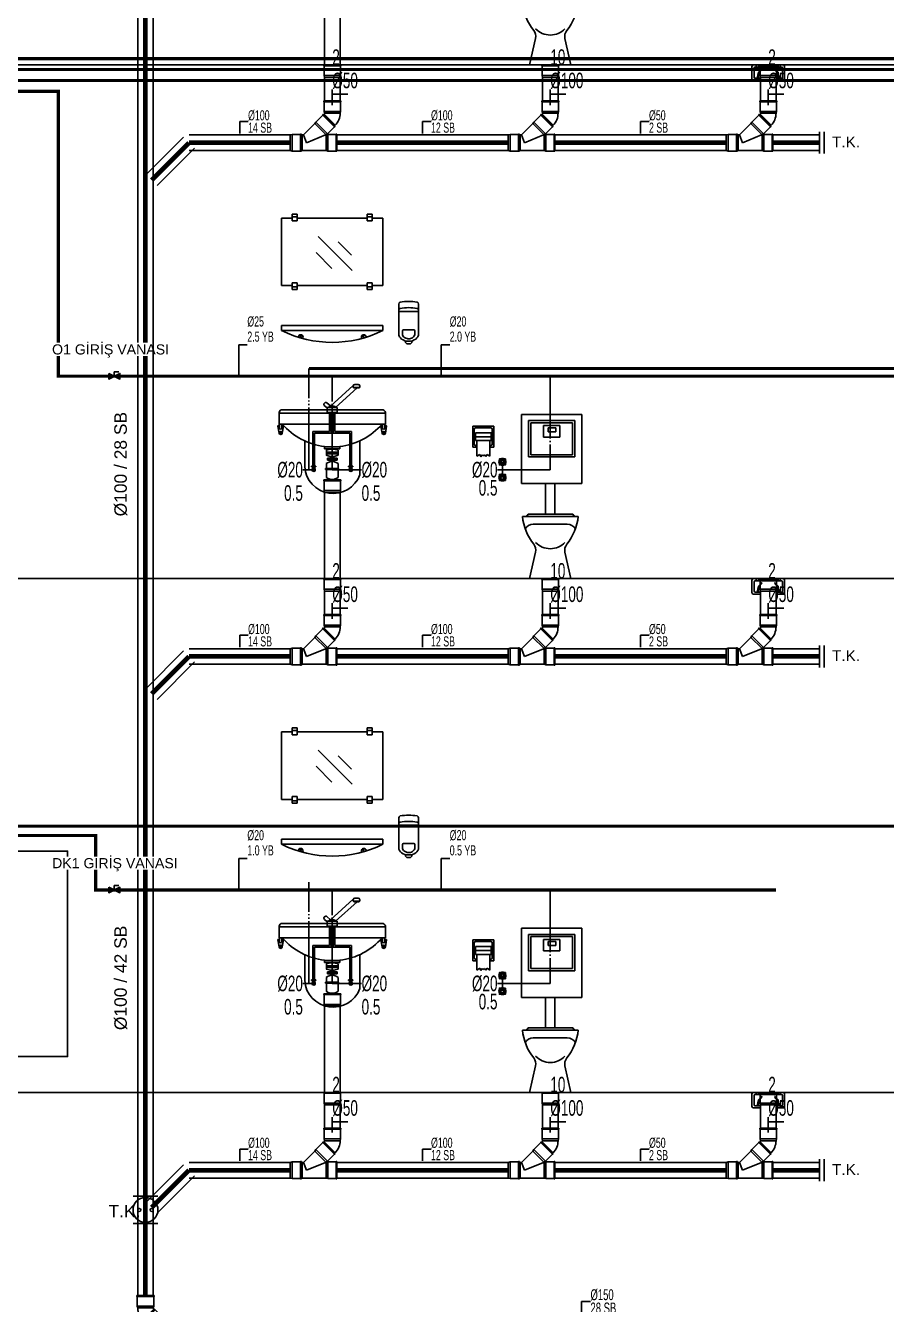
# Model space of a CAD drawing. Header units: centimetres. Extents: x -3952 to 26292, y -15092 to -10712.
# Drawn here: x 19603 to 20156, y -12496 to -11675 of the extents above; entities that cross this region are included whole.
import ezdxf
from ezdxf.enums import TextEntityAlignment as Align

# ---------------------------------------------------------------- set-up
doc = ezdxf.new("R2010")
doc.units = ezdxf.units.CM
for name, pattern in [('BASMA HATTI', [31, 25, -6]), ('PIS', [38, 30, -8]), ('SICAK', [4.6, 4, -0.15, 0.075, -0.15, 0.075, -0.15]), ('SOGUK', [4.375, 4, -0.15, 0.075, -0.15])]:
    doc.linetypes.add(name, pattern=pattern)
for name, color, linetype in [('MTY-PIS-SU-BORUSU', 6, 'PIS'), ('MTY-PISSU-CAP', 211, 'Continuous'), ('MTY-PVC', 43, 'Continuous'), ('MTY-SEMA', 8, 'Continuous'), ('MTY-SICAKSU-BORU', 1, 'BASMA HATTI'), ('MTY-SOGUKSU-BORU', 5, 'Continuous'), ('MTY-TEFRIS', 15, 'Continuous'), ('MTY-TEMIZSU-CAP', 101, 'Continuous'), ('MTY-VANA', 1, 'Continuous'), ('MTY-YUK-BIRIMI', 7, 'Continuous')]:
    doc.layers.add(name, color=color, linetype=linetype)
doc.styles.add('CAP', font='wturkce.SHX', dxfattribs={"width": 0.65})
doc.styles.add('MTY_CAP', font='wturkce.SHX', dxfattribs={"width": 0.65, "height": 20})
doc.styles.add('MTYCAPLT', font='arial.ttf', dxfattribs={"width": 0.65, "height": 1})
doc.styles.add('ROTAS', font='arial.ttf')

# ---------------------------------------------------------------- blocks, each defined once
blk = doc.blocks.new('MTY-KURESEL VANA')
at = {"layer": 'MTY-VANA'}
for p, q in [((0, 0), (0, 8)), ((0, 8), (8, 8))]:
    blk.add_line(p, q, dxfattribs=at)
blk.add_lwpolyline([(-10, 5), (-10, -5), (10, 5), (10, -5), (-10, 5)], dxfattribs=at)
at = {"layer": 'MTY-VANA', "style": 'MTYCAPLT', "width": 0.65}
blk.add_attdef('CAP', text='', height=10, dxfattribs=at).set_placement((-1.1, 0), align=Align.CENTER)
blk = doc.blocks.new('LAVABO1 KOLON')
at = {"layer": 'MTY-PVC', "color": 43}
for p, q in [((-5.5, 63.37), (-5.5, 62.77)), ((-5.03, 63.37), (-5.5, 63.37)), ((-5.3, 62.77), (-5.5, 62.77)), ((5.3, 62.77), (-5.3, 62.77)), ((-5.3, 62.77), (-5.3, 56.52)), ((5, 63.37), (-5.03, 63.37)), ((5.5, 63.37), (4.97, 63.37)), ((5.5, 62.77), (5.3, 62.77)), ((5.3, 62.77), (5.3, 56.52)), ((5.5, 63.37), (5.5, 62.77)), ((5.3, 56.52), (-5.3, 56.52)), ((-5.3, 56.52), (-5, 55.38)), ((5, 55.38), (-5, 55.38)), ((-5, 55.38), (-5, 0)), ((5.3, 56.52), (5, 55.38)), ((5, 55.38), (5, 0))]:
    blk.add_line(p, q, dxfattribs=at)
at = {"layer": 'MTY-SICAKSU-BORU', "linetype": 'SICAK', "ltscale": 10}
for p, q in [((-15, 70), (-15, 135)), ((-13.06, 70), (-15.15, 70))]:
    blk.add_line(p, q, dxfattribs=at)
at = {"layer": 'MTY-SOGUKSU-BORU', "linetype": 'SOGUK', "ltscale": 10}
for p, q in [((0, 70), (0, 130)), ((11.84, 70), (0, 70))]:
    blk.add_line(p, q, dxfattribs=at)
at = {"layer": 'MTY-TEFRIS', "color": 2}
for p, q in [((-32.57, 188.24), (-32.57, 231.58)), ((-25.82, 231.58), (-32.57, 231.58)), ((-25.82, 234.09), (-22.51, 234.09)), ((-25.82, 234.09), (-25.82, 229.75)), ((-25.82, 232.44), (-22.51, 232.44)), ((-22.51, 234.09), (-22.51, 229.75)), ((22.38, 231.58), (-22.51, 231.58)), ((22.38, 234.09), (22.38, 229.75)), ((25.69, 234.09), (22.38, 234.09)), ((25.69, 232.44), (22.38, 232.44)), ((25.69, 234.09), (25.69, 229.75)), ((32.43, 231.58), (25.69, 231.58)), ((32.43, 188.24), (32.43, 231.58)), ((-25.82, 229.75), (-22.51, 229.75)), ((25.69, 229.75), (22.38, 229.75)), ((12.73, 197.94), (-9.11, 219.78)), ((12.3, 207.69), (3.7, 216.28)), ((-0.23, 199.25), (-10.42, 209.44)), ((-25.82, 190.07), (-22.51, 190.07)), ((-25.82, 190.07), (-25.82, 185.73)), ((-22.51, 190.07), (-22.51, 185.73)), ((25.69, 190.07), (22.38, 190.07)), ((22.38, 190.07), (22.38, 185.73)), ((25.69, 190.07), (25.69, 185.73)), ((-25.82, 188.24), (-32.57, 188.24)), ((-25.82, 187.38), (-22.51, 187.38)), ((-25.82, 185.73), (-22.51, 185.73)), ((22.38, 188.24), (-22.51, 188.24)), ((25.69, 187.38), (22.38, 187.38)), ((25.69, 185.73), (22.38, 185.73)), ((32.43, 188.24), (25.69, 188.24)), ((42.63, 172.3), (42.63, 176.3)), ((55.43, 172.3), (55.43, 176.3)), ((42.63, 172.3), (42.63, 157.29)), ((42.63, 171.69), (55.43, 171.69)), ((55.43, 172.3), (55.43, 157.29)), ((-32.57, 162.6), (32.43, 162.6)), ((-32.57, 162.6), (-32.57, 159.35)), ((-32.57, 159.35), (32.43, 159.35)), ((32.43, 162.6), (32.43, 159.35)), ((42.63, 160.49), (42.63, 157.29)), ((45.03, 157.29), (45.03, 159.25)), ((45.67, 159.89), (52.39, 159.89)), ((53.03, 157.29), (53.03, 159.25)), ((47.03, 152.73), (47.03, 151.69)), ((47.83, 150.89), (47.03, 151.69)), ((50.23, 150.89), (47.83, 150.89)), ((50.23, 150.89), (51.03, 151.69)), ((51.03, 152.73), (51.03, 151.69))]:
    blk.add_line(p, q, dxfattribs=at)
at = {"layer": 'MTY-TEFRIS', "color": 4}
for p, q in [((13.42, 124.12), (-1.18, 110.86)), ((13.33, 122.84), (13.42, 123.75)), ((14.5, 124.72), (15.52, 124.72)), ((16.54, 124.72), (15.52, 124.72)), ((17.71, 122.84), (17.61, 123.75)), ((15.9, 122.47), (2.06, 109.89)), ((13.33, 122.84), (15.52, 122.84)), ((13.73, 122.84), (13.73, 122.47)), ((17.24, 122.84), (13.73, 122.84)), ((13.73, 122.47), (17.24, 122.47)), ((17.71, 122.84), (15.52, 122.84)), ((17.24, 122.47), (17.24, 122.84)), ((32.13, 108.5), (-32.26, 108.5)), ((-4.98, 112.8), (-5.17, 112.58)), ((-5.05, 111.05), (-3.37, 109.62)), ((-1.11, 110.92), (-3.46, 112.92)), ((-3.37, 106.7), (-3.37, 109.89)), ((3.21, 109.89), (-3.37, 109.89)), ((-2.17, 109.96), (-2.24, 109.89)), ((-1.1, 110.86), (-0.08, 110.86)), ((0.94, 110.86), (-0.08, 110.86)), ((3.21, 106.7), (3.21, 109.89)), ((-34.19, 106.7), (-34.19, 99.25)), ((34.06, 106.3), (-34.19, 106.3)), ((34.06, 99.25), (-34.19, 99.25)), ((-33.89, 99.25), (-33.89, 96.72)), ((-32.42, 99.25), (-32.42, 96.72)), ((-3.37, 106.7), (3.21, 106.7)), ((-2.88, 106.7), (-2.88, 106.29)), ((-2.88, 106.29), (2.75, 106.29)), ((-2.14, 106.29), (-2.14, 106.1)), ((1.98, 106.09), (-2.14, 106.09)), ((-1.83, 106.07), (-1.83, 94.44)), ((-0.75, 106.07), (-0.75, 93.36)), ((0.59, 106.07), (0.59, 93.36)), ((1.67, 106.07), (1.67, 94.44)), ((1.98, 106.29), (1.98, 106.09)), ((2.75, 106.29), (2.75, 106.7)), ((32.29, 99.25), (32.29, 96.72)), ((33.76, 99.25), (33.76, 96.72)), ((34.06, 106.7), (34.06, 99.25)), ((-34.19, 93.55), (-34.97, 97.93)), ((-33.89, 98.28), (-34.71, 98.28)), ((-31.61, 98.28), (-32.42, 98.28)), ((-32.13, 93.55), (-31.35, 97.93)), ((-12.51, 94.44), (-12.51, 72.2)), ((-12.51, 94.44), (-1.83, 94.44)), ((-11.43, 93.36), (-11.43, 72.2)), ((-11.43, 93.36), (-0.75, 93.36)), ((11.27, 93.36), (0.59, 93.36)), ((12.35, 94.44), (1.67, 94.44)), ((11.27, 93.36), (11.27, 72.2)), ((12.35, 94.44), (12.35, 72.2)), ((32, 93.55), (31.22, 97.93)), ((31.48, 98.28), (32.29, 98.28)), ((33.76, 98.28), (34.58, 98.28)), ((34.06, 93.55), (34.84, 97.93)), ((-17.73, 71.86), (-17.73, 88.48)), ((-4.99, 84.92), (-4.99, 83.48)), ((4.86, 84.63), (-4.99, 84.63)), ((-4.99, 83.48), (-0.07, 83.48)), ((-3.84, 79.22), (-3.84, 82.47)), ((-1.15, 83.48), (-1.15, 83.13)), ((4.86, 83.48), (-0.07, 83.48)), ((1.02, 83.48), (1.02, 83.13)), ((3.71, 79.22), (3.71, 82.47)), ((4.86, 84.92), (4.86, 83.48)), ((17.73, 66.66), (17.73, 88.54)), ((3.71, 81.31), (-3.84, 81.31)), ((3.71, 80.24), (-3.84, 80.24)), ((-3.04, 76.14), (-3.04, 77.37)), ((-3.04, 77.37), (3.04, 77.37)), ((3.04, 76.8), (-3.04, 76.8)), ((3.04, 76.14), (-3.04, 76.14)), ((-1.15, 78.56), (-1.15, 77.37)), ((-1.15, 76.14), (-1.15, 75.24)), ((1.02, 78.56), (1.02, 77.37)), ((1.02, 76.14), (1.02, 75.24)), ((3.04, 77.37), (3.04, 76.14)), ((-11.97, 72.2), (-13.33, 72.2)), ((-13.33, 72.2), (-13.33, 71.8)), ((-13.33, 71.8), (-11.97, 71.8)), ((-12.51, 71.8), (-12.51, 70)), ((-12.51, 71.8), (-12.51, 70)), ((-12.51, 70), (-11.43, 70)), ((-11.97, 72.2), (-10.61, 72.2)), ((-10.61, 71.8), (-11.97, 71.8)), ((-11.43, 71.8), (-11.43, 70)), ((-11.43, 71.8), (-11.43, 70)), ((-10.61, 72.2), (-10.61, 71.8)), ((-4.34, 70.18), (-4.34, 70.82)), ((-4.34, 70.82), (4.07, 70.82)), ((4.07, 70.18), (-4.34, 70.18)), ((-3.84, 70.82), (-3.84, 73.87)), ((-3.84, 65.06), (-3.84, 70.18)), ((3.71, 70.82), (3.71, 73.87)), ((3.71, 65.06), (3.71, 70.18)), ((4.07, 70.82), (4.07, 70.18)), ((11.84, 72.2), (10.48, 72.2)), ((10.48, 72.2), (10.48, 71.8)), ((10.48, 71.8), (11.84, 71.8)), ((11.3, 71.8), (11.3, 70)), ((11.3, 71.8), (11.3, 70)), ((12.38, 70), (11.3, 70)), ((11.84, 72.2), (13.2, 72.2)), ((13.2, 71.8), (11.84, 71.8)), ((12.38, 71.8), (12.38, 70)), ((12.38, 71.8), (12.38, 70)), ((13.2, 72.2), (13.2, 71.8))]:
    blk.add_line(p, q, dxfattribs=at)
at = {"layer": 'MTY-TEFRIS', "color": 2}
for centre in [(-20.17, 155.82), (20.04, 155.82)]:
    blk.add_circle(centre, 0.437, dxfattribs=at)
at = {"layer": 'MTY-TEFRIS', "color": 4}
for centre, radius in [((-34.52, 97.85), 0.254), ((-33.16, 93.55), 1.03), ((-33.16, 93.55), 0.556), ((-31.8, 97.85), 0.254), ((31.67, 97.85), 0.254), ((33.03, 93.55), 1.03), ((33.03, 93.55), 0.556), ((34.39, 97.85), 0.254)]:
    blk.add_circle(centre, radius, dxfattribs=at)
at = {"layer": 'MTY-TEFRIS', "color": 2}
for centre, radius, start, end in [((43.91, 176.3), 1.28, 103.34236, 180), ((43.91, 172.3), 1.28, 103.34236, 180), ((49.03, 150.65), 27.43, 78.61461, 101.38539), ((49.03, 146.65), 27.43, 78.61461, 101.38539), ((54.15, 176.3), 1.28, 0, 76.65764), ((54.15, 172.3), 1.28, 0, 76.65764), ((-0.07, 225.21), 73.43, 243.73196, 296.26804), ((-20.32, 155.17), 1.53, 324.18851, 183.54429), ((20.19, 155.17), 1.53, 356.45571, 215.81149), ((45.67, 159.25), 0.64, 90, 180), ((52.39, 159.25), 0.64, 0, 90)]:
    blk.add_arc(centre, radius, start, end, dxfattribs=at)
at = {"layer": 'MTY-TEFRIS', "color": 4}
for centre, radius, start, end in [((14.5, 123.64), 1.08, 90, 174.07007), ((16.54, 123.64), 1.08, 5.92993, 90), ((-32.19, 106.5), 2.01, 88.09528, 174.20104), ((-4.35, 111.88), 1.08, 139.57371, 229.57371), ((-4.16, 112.1), 1.08, 49.57371, 139.57371), ((-1.1, 109.78), 1.08, 90, 174.07007), ((0.94, 109.78), 1.08, 5.92993, 90), ((32.06, 106.5), 2.01, 5.79896, 91.90472), ((-0.07, 127.1), 42.47, 220.97797, 263.34526), ((-0.07, 127.1), 42.47, 276.65474, 319.02203), ((-34.67, 97.98), 0.308, 97.40292, 189.73542), ((-33.16, 96.72), 0.735, 180, 0), ((-31.65, 97.98), 0.308, 350.26458, 82.59708), ((31.52, 97.98), 0.308, 97.40292, 189.73542), ((33.03, 96.72), 0.735, 180, 0), ((34.54, 97.98), 0.308, 350.26458, 82.59708), ((-0.07, 72.87), 10.32, 68.53271, 111.46729), ((-0.07, 88.83), 10.32, 248.53271, 291.46729), ((-0.07, 69.47), 5.8, 49.37058, 130.62942), ((0.55, 73.03), 18.32, 183.67178, 339.66251), ((-11.97, 70), 1.09, 119.88579, 60.11421), ((-11.97, 70.09), 0.548, 189.04535, 350.95465), ((11.84, 70), 1.09, 119.88579, 60.11421), ((11.84, 70.09), 0.548, 189.04535, 350.95465), ((-0.07, 69.47), 5.8, 229.37058, 310.62942)]:
    blk.add_arc(centre, radius, start, end, dxfattribs=at)
at = {"layer": 'MTY-TEFRIS', "color": 2}
blk.add_ellipse((49.03, 157.29), major_axis=(6.4, 0), ratio=0.75, start_param=3.141593, end_param=6.283185, dxfattribs=at)
blk.add_open_spline([(45.03, 157.29), (45.03, 156.85), (45.14, 156.42), (45.6, 155.59), (45.95, 155.2), (46.86, 154.56), (47.42, 154.32), (48.62, 154.06), (50.06, 154.05), (50.48, 154.26), (51.05, 154.49), (52, 155.09), (52.37, 155.48), (52.87, 156.29), (53.01, 156.73), (53.03, 157.2), (53.03, 157.24), (53.03, 157.29)], degree=3, knots=[0, 0, 0, 0, 0.442663, 0.442663, 0.885326, 0.885326, 1.327989, 1.327989, 1.770652, 1.770652, 2.213315, 2.213315, 2.655978, 2.655978, 3.098641, 3.098641, 3.141579, 3.141579, 3.141579, 3.141579], dxfattribs=at)
at = {"layer": 'MTY-TEMIZSU-CAP'}
for p, q in [((-15.15, 70), (-18.9, 70)), ((12.93, 70), (18.77, 70))]:
    blk.add_line(p, q, dxfattribs=at)
at = {"layer": 'MTY-PISSU-CAP', "lineweight": -3, "ltscale": 100, "style": 'CAP', "width": 0.65}
blk.add_attdef('PSCP', text='', height=10, dxfattribs=at).set_placement((0, -10), align=Align.MIDDLE_LEFT)
at = {"layer": 'MTY-TEMIZSU-CAP', "color": 101, "style": 'CAP', "width": 0.65}
blk.add_attdef('SCCP', text='', height=10, dxfattribs=at).set_placement((-18.9, 70), align=Align.MIDDLE_RIGHT)
blk.add_attdef('SOCP', text='', height=10, dxfattribs=at).set_placement((18.77, 70), align=Align.MIDDLE_LEFT)
at = {"layer": 'MTY-YUK-BIRIMI', "color": 101, "style": 'CAP', "width": 0.65}
blk.add_attdef('SC', text='', height=10, dxfattribs=at).set_placement((-18.9, 55), align=Align.MIDDLE_RIGHT)
blk.add_attdef('SO', text='', height=10, dxfattribs=at).set_placement((18.81, 55), align=Align.MIDDLE_LEFT)
at = {"layer": 'MTY-YUK-BIRIMI', "color": 211, "lineweight": -3, "ltscale": 100, "style": 'CAP', "width": 0.65}
blk.add_attdef('PS', text='', height=10, dxfattribs=at).set_placement((0, 5), align=Align.MIDDLE_LEFT)
blk = doc.blocks.new('PVC CATAL SAG')
at = {"layer": 'MTY-PISSU-CAP', "lineweight": -3, "ltscale": 100}
for p, q in [((0, -15.84), (0, -25.84)), ((10, -18.89), (0, -18.89))]:
    blk.add_line(p, q, dxfattribs=at)
at = {"layer": 'MTY-PVC', "color": 43}
for p, q in [((-5.5, 0), (-5.5, -0.6)), ((5.5, 0), (-5.5, 0)), ((-5.3, -0.6), (-5.5, -0.6)), ((5.3, -0.6), (-5.3, -0.6)), ((-5.3, -0.6), (-5.3, -6.85)), ((5.3, -6.85), (-5.3, -6.85)), ((-5.3, -6.85), (-5, -7.99)), ((5, -7.99), (-5, -7.99)), ((-5, -7.99), (-5, -22.87)), ((5.3, -6.85), (5, -7.99)), ((5, -7.99), (5, -22.87)), ((5.5, -0.6), (5.3, -0.6)), ((5.3, -0.6), (5.3, -6.85)), ((5.5, 0), (5.5, -0.6)), ((-5.5, -23.03), (-5.5, -23.63)), ((-5.5, -23.03), (-4.97, -23.03)), ((-5.5, -23.63), (-5.3, -23.63)), ((-5.3, -23.63), (5.3, -23.63)), ((-5.3, -23.63), (-5.3, -29.88)), ((-5, -23.03), (5.03, -23.03)), ((5.03, -23.03), (5.5, -23.03)), ((5.3, -23.63), (5.5, -23.63)), ((5.3, -23.63), (5.3, -29.88)), ((5.5, -23.03), (5.5, -23.63)), ((-6.17, -32.27), (-10.59, -36.69)), ((-5.88, -31.7), (-6.31, -32.13)), ((-5.88, -31.7), (-6.31, -32.13)), ((-6.31, -32.13), (-6.17, -32.27)), ((-6.31, -32.13), (-6.17, -32.27)), ((-6.17, -32.27), (1.33, -39.76)), ((-5.88, -31.7), (-5.58, -32.01)), ((-5.88, -31.7), (-5.58, -32.01)), ((-5.29, -31.73), (-5.58, -32.01)), ((-5.58, -32.01), (1.54, -39.13)), ((-5.3, -29.88), (5.3, -29.88)), ((-5.3, -29.88), (-5, -31.02)), ((-5.29, -31.73), (1.78, -38.8)), ((-5, -31.02), (5, -31.02)), ((5.3, -29.88), (5, -31.02)), ((-11.15, -37.73), (-18.46, -45)), ((-10.59, -36.69), (-11.15, -37.73)), ((-11.15, -37.73), (-4.14, -44.75)), ((-10.59, -36.69), (-3.09, -44.18)), ((1.33, -39.76), (-3.09, -44.18)), ((1.33, -39.76), (1.47, -39.9)), ((1.33, -39.76), (1.47, -39.9)), ((1.89, -39.48), (1.47, -39.9)), ((1.89, -39.48), (1.47, -39.9)), ((1.78, -38.8), (1.5, -39.08)), ((1.5, -39.08), (1.89, -39.48)), ((1.5, -39.08), (1.89, -39.48)), ((-25.86, -44.7), (-27, -45)), ((-27, -55), (-27, -45)), ((-25.86, -55.3), (-25.86, -44.7)), ((-20.33, -44.7), (-25.86, -44.7)), ((-19.73, -44.5), (-20.33, -44.5)), ((-20.33, -44.7), (-20.33, -44.5)), ((-20.33, -55.3), (-20.33, -44.7)), ((-19.73, -45), (-19.73, -44.5)), ((-19.73, -55), (-19.73, -45)), ((-19.33, -45), (-19.73, -45)), ((-18.46, -45), (-19.33, -45)), ((-19.33, -45), (-19.33, -55)), ((-19.33, -45), (-19.33, -55)), ((-19.33, -55), (-19.33, -45)), ((-19.33, -45), (-19.33, -55)), ((-16.5, -50), (-18.46, -45)), ((-4.43, -45), (-16.5, -50)), ((-4.14, -44.75), (-4.43, -45)), ((-4.02, -45), (-4.42, -45)), ((-3.09, -44.18), (-4.14, -44.75)), ((-2.88, -44.7), (-4.02, -45)), ((-4.02, -45), (-4.02, -55)), ((2.4, -44.7), (-2.88, -44.7)), ((-2.88, -44.7), (-2.88, -55.3)), ((3, -44.5), (2.4, -44.5)), ((2.4, -44.5), (2.4, -44.7)), ((2.4, -44.7), (2.4, -55.3)), ((3, -44.5), (3, -45)), ((3, -45), (3, -55)), ((-25.86, -55.3), (-27, -55)), ((-20.33, -55.3), (-25.86, -55.3)), ((-20.33, -55.5), (-20.33, -55.3)), ((-19.73, -55.5), (-20.33, -55.5)), ((-19.73, -55.5), (-19.73, -55)), ((-19.33, -55), (-19.73, -55)), ((-4.02, -55), (-19.33, -55)), ((-2.88, -55.3), (-4.02, -55)), ((2.4, -55.3), (-2.88, -55.3)), ((2.4, -55.3), (2.4, -55.5)), ((3, -55.5), (2.4, -55.5)), ((3, -55), (3, -55.5))]:
    blk.add_line(p, q, dxfattribs=at)
for radius in [1, 11]:
    blk.add_arc((-6, -31.02), radius, 315, 0, dxfattribs=at)
blk = doc.blocks.new('KLOZET1 KOLON')
at = {"layer": 'MTY-SOGUKSU-BORU', "linetype": 'SOGUK', "ltscale": 10}
for p, q in [((0, 130), (0, 70)), ((-30.75, 75), (-30.75, 65)), ((0, 70), (-30.74, 70))]:
    blk.add_line(p, q, dxfattribs=at)
at = {"layer": 'MTY-TEFRIS', "color": 2}
for p, q in [((20.33, 105.41), (-18.6, 105.41)), ((-18.6, 105.41), (-18.6, 61.05)), ((15.66, 101.52), (-13.93, 101.52)), ((-13.93, 101.52), (-13.93, 78.17)), ((14.22, 100.08), (-12.49, 100.08)), ((-12.49, 100.08), (-12.49, 79.61)), ((14.22, 79.61), (14.22, 100.08)), ((15.66, 78.17), (15.66, 101.52)), ((20.33, 61.05), (20.33, 105.41)), ((-49.8, 84.47), (-49.8, 97.91)), ((-49.8, 97.91), (-36.36, 97.91)), ((-48.79, 86.32), (-48.79, 96.06)), ((-48.12, 91.86), (-48.79, 91.86)), ((-48.79, 91.86), (-48.79, 90.52)), ((-48.79, 90.52), (-48.12, 90.52)), ((-48.12, 93.71), (-48.12, 88.67)), ((-48.12, 93.71), (-38.04, 93.71)), ((-48.12, 90.52), (-48.12, 91.86)), ((-38.04, 91.19), (-48.12, 91.19)), ((-47.95, 96.9), (-38.21, 96.9)), ((-38.04, 93.71), (-38.04, 88.67)), ((-38.04, 91.86), (-37.37, 91.86)), ((-38.04, 90.52), (-38.04, 91.86)), ((-37.37, 90.52), (-38.04, 90.52)), ((-37.37, 96.06), (-37.37, 86.32)), ((-37.37, 91.86), (-37.37, 90.52)), ((-36.36, 97.91), (-36.36, 84.47)), ((6.2, 98.31), (-4.47, 98.31)), ((-4.47, 98.31), (-4.47, 90.98)), ((-4.47, 90.98), (6.2, 90.98)), ((3.46, 96.95), (-1.31, 96.95)), ((-1.31, 96.95), (-1.31, 94.29)), ((-1.31, 94.29), (3.46, 94.29)), ((3.46, 94.29), (3.46, 96.95)), ((6.2, 90.98), (6.2, 98.31)), ((-47.28, 84.47), (-49.8, 84.47)), ((-48.12, 88.67), (-38.04, 88.67)), ((-47.28, 85.48), (-47.95, 85.48)), ((-47.28, 78.59), (-47.28, 88.67)), ((-38.88, 78.59), (-38.88, 88.67)), ((-38.88, 78.59), (-38.88, 88.67)), ((-38.21, 85.48), (-38.88, 85.48)), ((-36.36, 84.47), (-38.88, 84.47)), ((-45.29, 79.81), (-47.28, 78.59)), ((-45.29, 79.81), (-44.6, 78.35)), ((-43.76, 79.57), (-44.6, 78.35)), ((-43.76, 79.57), (-43.08, 78.84)), ((-42.24, 79.57), (-43.08, 78.84)), ((-42.24, 79.57), (-41.4, 78.46)), ((-40.56, 79.83), (-41.4, 78.46)), ((-40.56, 79.83), (-38.88, 78.59)), ((-13.93, 78.17), (15.66, 78.17)), ((-12.49, 79.61), (14.22, 79.61)), ((-18.6, 61.05), (20.33, 61.05)), ((-3.11, 61.05), (-3.11, 41.5)), ((2.9, 61.05), (2.9, 41.5)), ((-14.2, 41.5), (-15.36, 40)), ((14.4, 41.5), (-14.2, 41.5)), ((14.4, 41.5), (15.56, 40)), ((17.91, 40), (-17.91, 40)), ((10.91, 35), (-10.91, 35)), ((-13.25, 0), (-9.42, 17.01)), ((9.42, 17.01), (13.25, 0)), ((13.25, 0), (-13.25, 0)), ((-13.25, 0), (13.25, 0))]:
    blk.add_line(p, q, dxfattribs=at)
at = {"layer": 'MTY-TEFRIS', "color": 4}
for centre, radius in [((-30.75, 75), 1.54), ((-30.75, 75), 1.1), ((-30.75, 65), 1.54), ((-30.75, 65), 1.1)]:
    blk.add_circle(centre, radius, dxfattribs=at)
at = {"layer": 'MTY-TEFRIS', "color": 2}
for centre, radius, start, end in [((-47.95, 96.06), 0.84, 90, 180), ((-38.21, 96.06), 0.84, 0, 90), ((-47.95, 86.32), 0.84, 180, 270), ((-38.21, 86.32), 0.84, 270, 360), ((15.27, 43.1), 33.32, 185.34064, 219.04334), ((-10.91, 29), 6, 90, 150.54771), ((-15.27, 43.1), 33.32, 320.95666, 354.65936), ((10.91, 29), 6, 29.45229, 90), ((-15.28, 18.33), 6, 347.31961, 39.04334), ((0, 32.24), 13.03, 223.67167, 316.32833), ((15.28, 18.33), 6, 140.95666, 192.68039)]:
    blk.add_arc(centre, radius, start, end, dxfattribs=at)
at = {"layer": 'MTY-TEFRIS', "color": 4}
for centre, radius, start, end in [((-30.75, 75), 2.22, 144.42463, 215.30307), ((-32.47, 76.73), 0.321, 49.13539, 220.58802), ((-34.63, 75.01), 2.44, 320.91318, 350.03622), ((-34.63, 75.01), 2.44, 9.69149, 38.67071), ((-30.74, 78.89), 2.44, 231.05269, 260.03192), ((-30.75, 75), 2.22, 101.18793, 125.29878), ((-30.75, 75), 2.22, 54.42033, 101.18793), ((-30.74, 78.89), 2.44, 279.68719, 308.81024), ((-26.86, 74.99), 2.44, 140.91318, 170.03622), ((-26.86, 74.99), 2.44, 189.69149, 218.67071), ((-29.02, 76.72), 0.321, 319.13539, 130.58802), ((-30.75, 75), 2.22, 341.62361, 35.30307), ((-30.75, 75), 2.22, 324.42463, 341.62361), ((-30.75, 65), 2.22, 144.34276, 215.22121), ((-32.48, 73.28), 0.321, 139.13539, 310.58802), ((-32.47, 66.73), 0.321, 49.05352, 220.50616), ((-34.63, 65.01), 2.44, 9.60962, 38.58885), ((-30.76, 71.11), 2.44, 99.68719, 128.81024), ((-30.73, 68.89), 2.44, 230.97083, 259.95006), ((-30.75, 75), 2.22, 234.42033, 305.29878), ((-30.75, 65), 2.22, 101.10606, 125.21692), ((-30.75, 65), 2.22, 54.33847, 101.10606), ((-30.76, 71.11), 2.44, 51.05269, 80.03192), ((-30.73, 68.89), 2.44, 279.60533, 308.72837), ((-26.86, 64.99), 2.44, 140.83131, 169.95435), ((-29.02, 73.27), 0.321, 229.13539, 40.58802), ((-29.01, 66.72), 0.321, 319.05352, 130.50616), ((-30.75, 65), 2.22, 341.54174, 35.22121), ((-32.48, 63.28), 0.321, 139.05352, 310.50616), ((-34.63, 65.01), 2.44, 320.83131, 349.95435), ((-30.76, 61.11), 2.44, 99.60533, 128.72837), ((-30.75, 65), 2.22, 234.33847, 305.21692), ((-30.76, 61.11), 2.44, 50.97083, 79.95006), ((-26.86, 64.99), 2.44, 189.60962, 218.58885), ((-29.03, 63.27), 0.321, 229.05352, 40.50616), ((-30.75, 65), 2.22, 324.34276, 341.54174)]:
    blk.add_arc(centre, radius, start, end, dxfattribs=at)
at = {"layer": 'MTY-TEMIZSU-CAP', "lineweight": -3, "ltscale": 100}
blk.add_line((-30.75, 70), (-33.91, 70), dxfattribs=at)
at = {"layer": 'MTY-PISSU-CAP', "lineweight": -3, "ltscale": 100, "style": 'CAP', "width": 0.65}
blk.add_attdef('PSCP', text='', height=10, dxfattribs=at).set_placement((0, -10), align=Align.MIDDLE_LEFT)
at = {"layer": 'MTY-TEMIZSU-CAP', "color": 101, "style": 'CAP', "width": 0.65}
blk.add_attdef('SOCP', text='', height=10, dxfattribs=at).set_placement((-33.91, 70), align=Align.MIDDLE_RIGHT)
at = {"layer": 'MTY-YUK-BIRIMI', "color": 101, "style": 'CAP', "width": 0.65}
blk.add_attdef('SO', text='', height=10, dxfattribs=at).set_placement((-33.91, 58.33), align=Align.MIDDLE_RIGHT)
at = {"layer": 'MTY-YUK-BIRIMI', "color": 211, "lineweight": -3, "ltscale": 100, "style": 'CAP', "width": 0.65}
blk.add_attdef('PS', text='', height=10, dxfattribs=at).set_placement((0, 5), align=Align.MIDDLE_LEFT)
blk = doc.blocks.new('YER SUZGECI DN501 KOLON')
at = {"layer": 'MTY-TEFRIS', "color": 2}
for p, q in [((-9.5, 0), (-7.7, 0)), ((-7.7, 0), (-7.7, -1.4)), ((7.7, 0), (-7.7, 0)), ((-7.7, 0), (-7.7, -1.4)), ((-4.9, 0), (-6.3, 0)), ((-6.3, 0), (-6.3, -1.4)), ((-4.9, -1.12), (-6.02, 0)), ((-4.9, -0.37), (-5.27, 0)), ((-4.9, -0.13), (-5.03, 0)), ((-4.9, -1.4), (-4.9, 0)), ((-2.1, 0), (-3.5, 0)), ((-3.5, 0), (-3.5, -1.4)), ((-2.1, -1.12), (-3.22, 0)), ((-2.1, -0.37), (-2.47, 0)), ((-2.1, -0.13), (-2.23, 0)), ((-2.1, -1.4), (-2.1, 0)), ((0.7, 0), (-0.7, 0)), ((-0.7, 0), (-0.7, -1.4)), ((0.7, -1.36), (-0.66, 0)), ((0.7, -1.12), (-0.42, 0)), ((0.7, -0.62), (0.08, 0)), ((0.7, -0.37), (0.33, 0)), ((0.7, -0.13), (0.57, 0)), ((0.7, -1.4), (0.7, 0)), ((3.5, 0), (2.1, 0)), ((2.1, 0), (2.1, -1.4)), ((3.5, -1.36), (2.14, 0)), ((3.5, -1.12), (2.38, 0)), ((3.5, -0.62), (2.88, 0)), ((3.5, -0.37), (3.13, 0)), ((3.5, -0.13), (3.37, 0)), ((3.5, -1.4), (3.5, 0)), ((6.3, 0), (4.9, 0)), ((4.9, 0), (4.9, -1.4)), ((6.3, -1.36), (4.94, 0)), ((6.3, -1.12), (5.18, 0)), ((6.3, -0.62), (5.68, 0)), ((6.3, -0.37), (5.93, 0)), ((6.3, -0.13), (6.17, 0)), ((6.3, -1.4), (6.3, 0)), ((7.7, -1.4), (7.7, 0)), ((7.7, 0), (9.5, 0)), ((7.7, -1.4), (7.7, 0)), ((-10.5, -9), (-10.5, -1)), ((-9.1, -1.9), (-9.1, -8.1)), ((-7.7, -1.4), (-8.6, -1.4)), ((-7.7, -1.4), (7.7, -1.4)), ((-7.08, -8.6), (-6.3, -4.75)), ((-6.59, -6.29), (-6.61, -6.27)), ((-6.61, -6.29), (-6.1, -6.29)), ((-6.41, -6.29), (-6.58, -6.12)), ((-6.57, -8.6), (-5.84, -5)), ((-6.24, -6.29), (-6.55, -5.98)), ((-6.1, -6.25), (-6.52, -5.83)), ((-6.07, -6.11), (-6.49, -5.68)), ((-6.04, -5.96), (-6.46, -5.54)), ((-6.01, -5.81), (-6.43, -5.39)), ((-5.98, -5.67), (-6.4, -5.24)), ((-5.95, -5.52), (-6.37, -5.09)), ((-5.92, -5.37), (-6.34, -4.95)), ((-5.89, -5.22), (-6.31, -4.8)), ((-5.11, -1.4), (-6.3, -0.21)), ((-5.36, -1.4), (-6.3, -0.46)), ((-5.61, -1.4), (-6.3, -0.71)), ((-5.85, -1.4), (-6.3, -0.95)), ((-6.1, -1.4), (-6.3, -1.2)), ((-6.3, -1.4), (-4.9, -1.4)), ((-6.3, -4.75), (-4.25, -2.7)), ((-4.9, -1.36), (-6.26, 0)), ((-5.86, -5.08), (-6.24, -4.69)), ((-5.8, -4.96), (-6.16, -4.6)), ((-5.71, -4.87), (-6.07, -4.52)), ((-5.62, -4.78), (-5.98, -4.43)), ((-5.54, -4.69), (-5.89, -4.34)), ((-5.84, -5), (-4.04, -3.2)), ((-5.45, -4.6), (-5.8, -4.25)), ((-4.9, -0.87), (-5.77, 0)), ((-5.36, -4.52), (-5.71, -4.16)), ((-5.27, -4.43), (-5.62, -4.07)), ((-5.18, -4.34), (-5.54, -3.99)), ((-4.9, -0.62), (-5.52, 0)), ((-5.09, -4.25), (-5.45, -3.9)), ((-5.01, -4.16), (-5.36, -3.81)), ((-4.92, -4.07), (-5.27, -3.72)), ((-4.83, -3.99), (-5.18, -3.63)), ((-4.74, -3.9), (-5.09, -3.54)), ((-4.65, -3.81), (-5.01, -3.46)), ((-4.56, -3.72), (-4.92, -3.37)), ((-4.48, -3.63), (-4.83, -3.28)), ((-4.39, -3.54), (-4.74, -3.19)), ((-4.3, -3.46), (-4.65, -3.1)), ((-4.21, -3.37), (-4.56, -3.01)), ((-4.12, -3.28), (-4.48, -2.93)), ((-4.04, -3.18), (-4.39, -2.84)), ((-4.04, -3), (-4.3, -2.75)), ((-4.04, -2.7), (-4.25, -2.7)), ((-4.04, -2.83), (-4.17, -2.7)), ((-2.31, -1.4), (-3.5, -0.21)), ((-2.56, -1.4), (-3.5, -0.46)), ((-2.81, -1.4), (-3.5, -0.71)), ((-3.05, -1.4), (-3.5, -0.95)), ((-3.3, -1.4), (-3.5, -1.2)), ((-3.5, -1.4), (-2.1, -1.4)), ((-2.1, -1.36), (-3.46, 0)), ((-2.1, -0.87), (-2.97, 0)), ((-2.1, -0.62), (-2.72, 0)), ((0.49, -1.4), (-0.7, -0.21)), ((0.24, -1.4), (-0.7, -0.46)), ((-0.01, -1.4), (-0.7, -0.71)), ((-0.25, -1.4), (-0.7, -0.95)), ((-0.5, -1.4), (-0.7, -1.2)), ((-0.7, -1.4), (0.7, -1.4)), ((0.7, -0.87), (-0.17, 0)), ((3.29, -1.4), (2.1, -0.21)), ((3.04, -1.4), (2.1, -0.46)), ((2.79, -1.4), (2.1, -0.71)), ((2.55, -1.4), (2.1, -0.95)), ((2.3, -1.4), (2.1, -1.2)), ((2.1, -1.4), (3.5, -1.4)), ((3.5, -0.87), (2.63, 0)), ((4.25, -2.7), (4.05, -2.7)), ((4.05, -3.2), (4.05, -3.2)), ((5.85, -5), (4.05, -3.2)), ((6.33, -4.9), (4.14, -2.7)), ((6.31, -4.75), (4.25, -2.7)), ((6.09, -1.4), (4.9, -0.21)), ((5.84, -1.4), (4.9, -0.46)), ((5.59, -1.4), (4.9, -0.71)), ((5.35, -1.4), (4.9, -0.95)), ((5.1, -1.4), (4.9, -1.2)), ((4.9, -1.4), (6.3, -1.4)), ((6.38, -5.12), (5.3, -4.04)), ((6.42, -5.34), (5.3, -4.21)), ((6.47, -5.56), (5.3, -4.39)), ((6.3, -0.87), (5.43, 0)), ((6.57, -8.6), (5.85, -5)), ((6.51, -5.78), (5.87, -5.14)), ((6.56, -6), (5.92, -5.37)), ((6.6, -6.23), (5.96, -5.59)), ((6.49, -6.29), (6.01, -5.81)), ((6.31, -6.29), (6.05, -6.03)), ((6.14, -6.29), (6.1, -6.25)), ((6.62, -6.29), (6.11, -6.29)), ((7.08, -8.6), (6.31, -4.75)), ((8.6, -1.4), (7.7, -1.4)), ((9.1, -8.1), (9.1, -1.9)), ((10.5, -1), (10.5, -9.5)), ((-5.3, -10), (-9.5, -10)), ((-8.6, -8.6), (-5.3, -8.6)), ((-6.93, -8.6), (-7.06, -8.48)), ((-7.03, -8.35), (-6.52, -8.35)), ((-6.76, -8.6), (-7.01, -8.35)), ((-6.58, -8.6), (-6.83, -8.35)), ((-6.54, -8.46), (-6.65, -8.35)), ((5.3, -8.6), (8.6, -8.6)), ((10, -10), (5.3, -10)), ((7.03, -8.35), (6.52, -8.35)), ((6.68, -8.6), (6.55, -8.47)), ((6.86, -8.6), (6.61, -8.35)), ((7.03, -8.6), (6.78, -8.35)), ((7.05, -8.44), (6.96, -8.35))]:
    blk.add_line(p, q, dxfattribs=at)
for centre, radius, start, end in [((-9.5, -1), 1, 90, 180), ((-8.6, -1.9), 0.5, 90, 180), ((-8.6, -8.1), 0.5, 180, 270), ((8.6, -1.9), 0.5, 0, 90), ((8.6, -8.1), 0.5, 270, 0), ((9.5, -1), 1, 0, 90), ((-9.5, -9), 1, 180, 270), ((10, -9.5), 0.5, 270, 0)]:
    blk.add_arc(centre, radius, start, end, dxfattribs=at)
at = {"layer": 'MTY-PISSU-CAP', "lineweight": -3, "ltscale": 100, "style": 'CAP', "width": 0.65}
blk.add_attdef('PSCP', text='', height=10, dxfattribs=at).set_placement((0, -10), align=Align.MIDDLE_LEFT)
at = {"layer": 'MTY-YUK-BIRIMI', "color": 211, "lineweight": -3, "ltscale": 100, "style": 'CAP', "width": 0.65}
blk.add_attdef('PS', text='', height=10, dxfattribs=at).set_placement((0, 5), align=Align.MIDDLE_LEFT)
blk = doc.blocks.new('MTY-PIS SU CAP SB')
at = {"layer": 'MTY-PISSU-CAP'}
for p, q in [((0.83, 1.17), (0, 1.17)), ((0, 1.17), (0, 0))]:
    blk.add_line(p, q, dxfattribs=at)
at = {"layer": 'MTY-PISSU-CAP', "style": 'MTY_CAP', "width": 0.65}
blk.add_attdef('PSCP_001', (0.83, 1.29), '', height=1, dxfattribs=at)
at = {"layer": 'MTY-YUK-BIRIMI', "color": 211, "style": 'MTY_CAP', "width": 0.65}
blk.add_attdef('PS_001', (0.83, 0.07), '', height=1, dxfattribs=at)
blk = doc.blocks.new('MTY-TEMIZ SU CAP MB')
at = {"layer": 'MTY-TEMIZSU-CAP'}
for p, q in [((0.83, 3.1), (0, 3.1)), ((0, 3.1), (0, 0))]:
    blk.add_line(p, q, dxfattribs=at)
at = {"layer": 'MTY-TEMIZSU-CAP', "style": 'MTY_CAP', "width": 0.65}
for tag, p in [('SOCP_001', (0.83, 4.92)), ('SCCP_001', (0.83, 1.92))]:
    blk.add_attdef(tag, p, '', height=1, dxfattribs=at)
at = {"layer": 'MTY-YUK-BIRIMI', "color": 101, "style": 'MTY_CAP', "width": 0.65}
for tag, p in [('SO_001', (0.83, 3.42)), ('SC_001', (0.83, 0.42))]:
    blk.add_attdef(tag, p, '', height=1, dxfattribs=at)
blk = doc.blocks.new('MTY-TEMIZLEME KAPAGI KOLON')
at = {"layer": 'MTY-VANA', "color": 1, "ltscale": 75}
for p, q in [((-10, 11), (10, 11)), ((-10, -11), (10, -11))]:
    blk.add_line(p, q, dxfattribs=at)
for centre, radius in [((0, 0), 10), ((-5, 0), 1.25), ((5, 0), 1.25)]:
    blk.add_circle(centre, radius, dxfattribs=at)
at = {"layer": 'MTY-VANA', "color": 1, "ltscale": 75, "style": 'MTYCAPLT'}
blk.add_attdef('TK', (-29.6, -6), '', height=10, dxfattribs=at)
blk = doc.blocks.new('PVC DIRSEK')
at = {"layer": 'MTY-PVC', "color": 43}
for p, q in [((-5.5, 0), (-5.5, -0.6)), ((5.5, 0), (-5.5, 0)), ((5.5, -0.6), (-5.5, -0.6)), ((-5.3, -0.6), (-5.3, -6.85)), ((5.3, -6.85), (-5.3, -6.85)), ((-5.3, -6.85), (-5, -7.99)), ((5, -7.99), (-5, -7.99)), ((5.3, -6.85), (5, -7.99)), ((5.3, -0.6), (5.3, -6.85)), ((5.5, 0), (5.5, -0.6)), ((-1.5, -16.05), (-1.89, -16.45)), ((-1.56, -16.12), (-1.89, -16.45)), ((5.29, -8.7), (-1.78, -15.77)), ((-1.78, -15.77), (-1.5, -16.05)), ((5.58, -8.98), (-1.56, -16.12)), ((6.31, -9.1), (-1.33, -16.73)), ((6.17, -9.24), (-1.33, -16.73)), ((10.59, -13.66), (3.09, -21.15)), ((11.18, -14.68), (4.11, -21.75)), ((5.29, -8.7), (5.58, -8.98)), ((5.88, -8.67), (5.51, -9.04)), ((5.88, -8.67), (5.58, -8.98)), ((5.88, -8.67), (6.31, -9.1)), ((5.88, -8.67), (6.31, -9.1)), ((6.31, -9.1), (6.17, -9.24)), ((6.17, -9.24), (10.59, -13.66)), ((10.59, -13.66), (11.18, -14.68)), ((11.89, -14.97), (11.89, -24.97)), ((11.89, -14.97), (12.29, -14.97)), ((12.29, -14.53), (12.29, -14.97)), ((12.29, -14.53), (12.89, -14.53)), ((12.29, -14.97), (12.29, -25.03)), ((12.89, -14.53), (12.89, -14.73)), ((12.89, -14.73), (12.89, -25.33)), ((12.89, -14.73), (19.14, -14.73)), ((19.14, -14.73), (20.28, -15.07)), ((19.14, -14.73), (19.14, -25.33)), ((20.28, -15.07), (20.28, -25)), ((-1.89, -16.45), (-1.47, -16.88)), ((-1.89, -16.45), (-1.47, -16.88)), ((-1.33, -16.73), (-1.47, -16.88)), ((-1.33, -16.73), (-1.47, -16.88)), ((-1.33, -16.73), (3.09, -21.15)), ((3.09, -21.15), (4.11, -21.75)), ((11.89, -24.97), (12.29, -24.97)), ((12.29, -24.97), (12.29, -25.53)), ((12.29, -25.53), (12.89, -25.53)), ((12.89, -25.33), (19.14, -25.33)), ((12.89, -25.33), (12.89, -25.53)), ((19.14, -25.33), (20.28, -25))]:
    blk.add_line(p, q, dxfattribs=at)
for centre, radius, start, end in [((6, -7.99), 11, 180, 225), ((6, -7.99), 1, 180, 225), ((11.89, -13.97), 1, 225, 270), ((11.89, -13.97), 11, 225, 270)]:
    blk.add_arc(centre, radius, start, end, dxfattribs=at)

msp = doc.modelspace()

# ---------------------------------------------------------------- linework, layer by layer
at = {"layer": 'MTY-PIS-SU-BORUSU', "const_width": 3}
for points in [[(19680, -12490.5), (19680, -11260)], [(19708, -11750), (19684, -11774)], [(19708, -11750), (19773, -11750)], [(19803, -11750), (19913, -11750)], [(19943, -11750), (20053, -11750)], [(20083, -11750), (20113, -11750)], [(19708, -12080), (19684, -12104)], [(19708, -12080), (19773, -12080)], [(19803, -12080), (19913, -12080)], [(19943, -12080), (20053, -12080)], [(20083, -12080), (20113, -12080)], [(19708, -12410), (19684, -12434)], [(19708, -12410), (19773, -12410)], [(19803, -12410), (19913, -12410)], [(19943, -12410), (20053, -12410)], [(20083, -12410), (20113, -12410)]]:
    msp.add_lwpolyline(points, dxfattribs=at)
at = {"layer": 'MTY-PVC'}
for p, q in [((19675, -12490.5), (19675, -11260)), ((19685, -12490.5), (19685, -11260)), ((19704.46, -11746.46), (19680.46, -11770.46)), ((19708, -11745), (19773, -11745)), ((19803, -11745), (19913, -11745)), ((19943, -11745), (20053, -11745)), ((20083, -11745), (20113, -11745)), ((20113, -11757), (20113, -11743)), ((20116, -11757), (20116, -11743)), ((19711.54, -11753.54), (19687.54, -11777.54)), ((19708, -11755), (19773, -11755)), ((19803, -11755), (19913, -11755)), ((19943, -11755), (20053, -11755)), ((20083, -11755), (20113, -11755)), ((19708, -12075), (19773, -12075)), ((19803, -12075), (19913, -12075)), ((19943, -12075), (20053, -12075)), ((20083, -12075), (20113, -12075)), ((20113, -12087), (20113, -12073)), ((20116, -12087), (20116, -12073)), ((19704.46, -12076.46), (19680.46, -12100.46)), ((19711.54, -12083.54), (19687.54, -12107.54)), ((19708, -12085), (19773, -12085)), ((19803, -12085), (19913, -12085)), ((19943, -12085), (20053, -12085)), ((20083, -12085), (20113, -12085)), ((20113, -12417), (20113, -12403)), ((20116, -12417), (20116, -12403)), ((19704.46, -12406.46), (19680.46, -12430.46)), ((19708, -12405), (19773, -12405)), ((19803, -12405), (19913, -12405)), ((19943, -12405), (20053, -12405)), ((20083, -12405), (20113, -12405)), ((19711.54, -12413.54), (19687.54, -12437.54)), ((19708, -12415), (19773, -12415)), ((19803, -12415), (19913, -12415)), ((19943, -12415), (20053, -12415)), ((20083, -12415), (20113, -12415))]:
    msp.add_line(p, q, dxfattribs=at)
at = {"layer": 'MTY-SEMA'}
for points in [[(19040, -11700), (24590, -11700)], [(19040, -12030), (24590, -12030)], [(19040, -12360), (24590, -12360)]]:
    msp.add_lwpolyline(points, dxfattribs=at)
at = {"layer": 'MTY-SICAKSU-BORU', "const_width": 2}
msp.add_lwpolyline([(20625, -11895), (19785, -11895)], dxfattribs=at)
at = {"layer": 'MTY-SOGUKSU-BORU', "const_width": 2}
for points in [[(19500, -12255), (19500, -11696), (23452, -11696), (23452, -11900), (23490, -11900)], [(19460, -12255), (19460, -11703), (22176, -11703), (22176, -11900), (22220, -11900)], [(19420, -12255), (19420, -11710), (20900, -11710), (20900, -11900), (20950, -11900)], [(19380, -12255), (19380, -11717), (19624, -11717), (19624, -11900), (19680, -11900)], [(19680, -11900), (20640, -11900)], [(19580, -12255), (19580, -12189), (23464, -12189), (23464, -12230), (23490, -12230)], [(19540, -12255), (19540, -12195), (19648, -12195), (19648, -12230), (19680, -12230)], [(19680, -12230), (20085, -12230)]]:
    msp.add_lwpolyline(points, dxfattribs=at)
at = {"layer": 'MTY-VANA'}
msp.add_lwpolyline([(19190, -12337), (19630, -12337), (19630, -12205), (19190, -12205)], close=True, dxfattribs=at)

# ---------------------------------------------------------------- block references
at = {"layer": 'MTY-TEFRIS'}
for name, p, values in [('LAVABO1 KOLON', (19800, -11700), {'SO': '0.5', 'SOCP': 'Ø20', 'SC': '0.5', 'SCCP': 'Ø20', 'PSCP': 'Ø50', 'PS': '2'}), ('KLOZET1 KOLON', (19940, -11700), {'SO': '0.5', 'SOCP': 'Ø20', 'PSCP': 'Ø100', 'PS': '10'}), ('YER SUZGECI DN501 KOLON', (20080, -11700), {'PSCP': 'Ø50', 'PS': '2'}), ('LAVABO1 KOLON', (19800, -12030), {'SO': '0.5', 'SOCP': 'Ø20', 'SC': '0.5', 'SCCP': 'Ø20', 'PSCP': 'Ø50', 'PS': '2'}), ('KLOZET1 KOLON', (19940, -12030), {'SO': '0.5', 'SOCP': 'Ø20', 'PSCP': 'Ø100', 'PS': '10'}), ('YER SUZGECI DN501 KOLON', (20080, -12030), {'PSCP': 'Ø50', 'PS': '2'}), ('LAVABO1 KOLON', (19800, -12360), {'SO': '0.5', 'SOCP': 'Ø20', 'SC': '0.5', 'SCCP': 'Ø20', 'PSCP': 'Ø50', 'PS': '2'}), ('KLOZET1 KOLON', (19940, -12360), {'SO': '0.5', 'SOCP': 'Ø20', 'PSCP': 'Ø100', 'PS': '10'}), ('YER SUZGECI DN501 KOLON', (20080, -12360), {'PSCP': 'Ø50', 'PS': '2'})]:
    msp.add_blockref(name, p, dxfattribs=at).add_auto_attribs(values)
for name, p in [('PVC CATAL SAG', (19800, -11700)), ('PVC CATAL SAG', (19940, -11700)), ('PVC CATAL SAG', (20080, -11700)), ('PVC CATAL SAG', (19800, -12030)), ('PVC CATAL SAG', (19940, -12030)), ('PVC CATAL SAG', (20080, -12030)), ('PVC CATAL SAG', (19800, -12360)), ('PVC CATAL SAG', (19940, -12360)), ('PVC CATAL SAG', (20080, -12360)), ('PVC DIRSEK', (19680, -12490.5))]:
    msp.add_blockref(name, p, dxfattribs=at)
for name, p, xscale, yscale, values in [('MTY-PIS SU CAP SB', (19740.5, -11744), 6.5, 6.5, {'PSCP_001': 'Ø100', 'PS_001': '14 SB'}), ('MTY-PIS SU CAP SB', (19858, -11744), 6.5, 6.5, {'PSCP_001': 'Ø100', 'PS_001': '12 SB'}), ('MTY-PIS SU CAP SB', (19998, -11744), 6.5, 6.5, {'PSCP_001': 'Ø50', 'PS_001': '2 SB'}), ('MTY-PIS SU CAP SB', (19740.5, -12074), 6.5, 6.5, {'PSCP_001': 'Ø100', 'PS_001': '14 SB'}), ('MTY-PIS SU CAP SB', (19858, -12074), 6.5, 6.5, {'PSCP_001': 'Ø100', 'PS_001': '12 SB'}), ('MTY-PIS SU CAP SB', (19998, -12074), 6.5, 6.5, {'PSCP_001': 'Ø50', 'PS_001': '2 SB'}), ('MTY-PIS SU CAP SB', (19740.5, -12404), 6.5, 6.5, {'PSCP_001': 'Ø100', 'PS_001': '14 SB'}), ('MTY-PIS SU CAP SB', (19858, -12404), 6.5, 6.5, {'PSCP_001': 'Ø100', 'PS_001': '12 SB'}), ('MTY-PIS SU CAP SB', (19998, -12404), 6.5, 6.5, {'PSCP_001': 'Ø50', 'PS_001': '2 SB'}), ('MTY-TEMIZLEME KAPAGI KOLON', (19680, -12435.5), 0.8, 0.8, {'TK': 'T.K.'}), ('MTY-PIS SU CAP SB', (19960, -12502.5), 7, 7, {'PSCP_001': 'Ø150', 'PS_001': '28 SB'})]:
    msp.add_blockref(name, p, dxfattribs=dict(at, xscale=xscale, yscale=yscale)).add_auto_attribs(values)
ref = msp.add_blockref('MTY-TEMIZ SU CAP MB', (19740, -11900), dxfattribs=dict(at, xscale=6.5, yscale=6.5))
ref.add_attrib('SO_001', '2.5 YB', (19745.42, -11877.79), dxfattribs={"layer": 'MTY-YUK-BIRIMI', "color": 101, "height": 6.5, "style": 'MTY_CAP', "width": 0.65})
ref.add_attrib('SOCP_001', 'Ø25', (19745.42, -11868.04), dxfattribs={"layer": 'MTY-TEMIZSU-CAP', "height": 6.5, "style": 'MTY_CAP', "width": 0.65})
ref = msp.add_blockref('MTY-TEMIZ SU CAP MB', (19870, -11900), dxfattribs=dict(at, xscale=6.5, yscale=6.5))
ref.add_attrib('SO_001', '2.0 YB', (19875.42, -11877.79), dxfattribs={"layer": 'MTY-YUK-BIRIMI', "color": 101, "height": 6.5, "style": 'MTY_CAP', "width": 0.65})
ref.add_attrib('SOCP_001', 'Ø20', (19875.42, -11868.04), dxfattribs={"layer": 'MTY-TEMIZSU-CAP', "height": 6.5, "style": 'MTY_CAP', "width": 0.65})
ref = msp.add_blockref('MTY-TEMIZ SU CAP MB', (19740, -12230), dxfattribs=dict(at, xscale=6.5, yscale=6.5))
ref.add_attrib('SO_001', '1.0 YB', (19745.42, -12207.79), dxfattribs={"layer": 'MTY-YUK-BIRIMI', "color": 101, "height": 6.5, "style": 'MTY_CAP', "width": 0.65})
ref.add_attrib('SOCP_001', 'Ø20', (19745.42, -12198.04), dxfattribs={"layer": 'MTY-TEMIZSU-CAP', "height": 6.5, "style": 'MTY_CAP', "width": 0.65})
ref = msp.add_blockref('MTY-TEMIZ SU CAP MB', (19870, -12230), dxfattribs=dict(at, xscale=6.5, yscale=6.5))
ref.add_attrib('SO_001', '0.5 YB', (19875.42, -12207.79), dxfattribs={"layer": 'MTY-YUK-BIRIMI', "color": 101, "height": 6.5, "style": 'MTY_CAP', "width": 0.65})
ref.add_attrib('SOCP_001', 'Ø20', (19875.42, -12198.04), dxfattribs={"layer": 'MTY-TEMIZSU-CAP', "height": 6.5, "style": 'MTY_CAP', "width": 0.65})
at = {"layer": 'MTY-VANA', "xscale": 0.36, "yscale": 0.36}
for p in [(19660, -11900), (19660, -12230)]:
    msp.add_blockref('MTY-KURESEL VANA', p, dxfattribs=at)

# ---------------------------------------------------------------- texts
at = {"layer": 'MTY-PISSU-CAP', "style": 'ROTAS'}
for p in [(20121, -11753), (20121, -12083), (20121, -12413)]:
    msp.add_text('T.K.', height=7, dxfattribs=at).set_placement(p)
for s, p in [('Ø100 / 28 SB', (19668, -11990)), ('Ø100 / 42 SB', (19668, -12320))]:
    msp.add_text(s, height=8, rotation=90, dxfattribs=at).set_placement(p)

# ---------------------------------------------------------------- next in the draw order: wipeouts: each hides what was drawn before it
for points in [[(19681.45, -11887), (19619, -11887), (19619, -11878.5), (19681.45, -11878.5)], [(19685.48, -12217), (19619, -12217), (19619, -12208.5), (19685.48, -12208.5)]]:
    msp.add_wipeout(points)

# ---------------------------------------------------------------- next in the draw order: texts
at = {"layer": 'MTY-VANA', "style": 'ROTAS'}
for s, p in [('O1 GİRİŞ VANASI', (19620, -11886)), ('DK1 GİRİŞ VANASI', (19620, -12216))]:
    msp.add_text(s, height=6.5, dxfattribs=at).set_placement(p)

doc.saveas('drawing.dxf')
